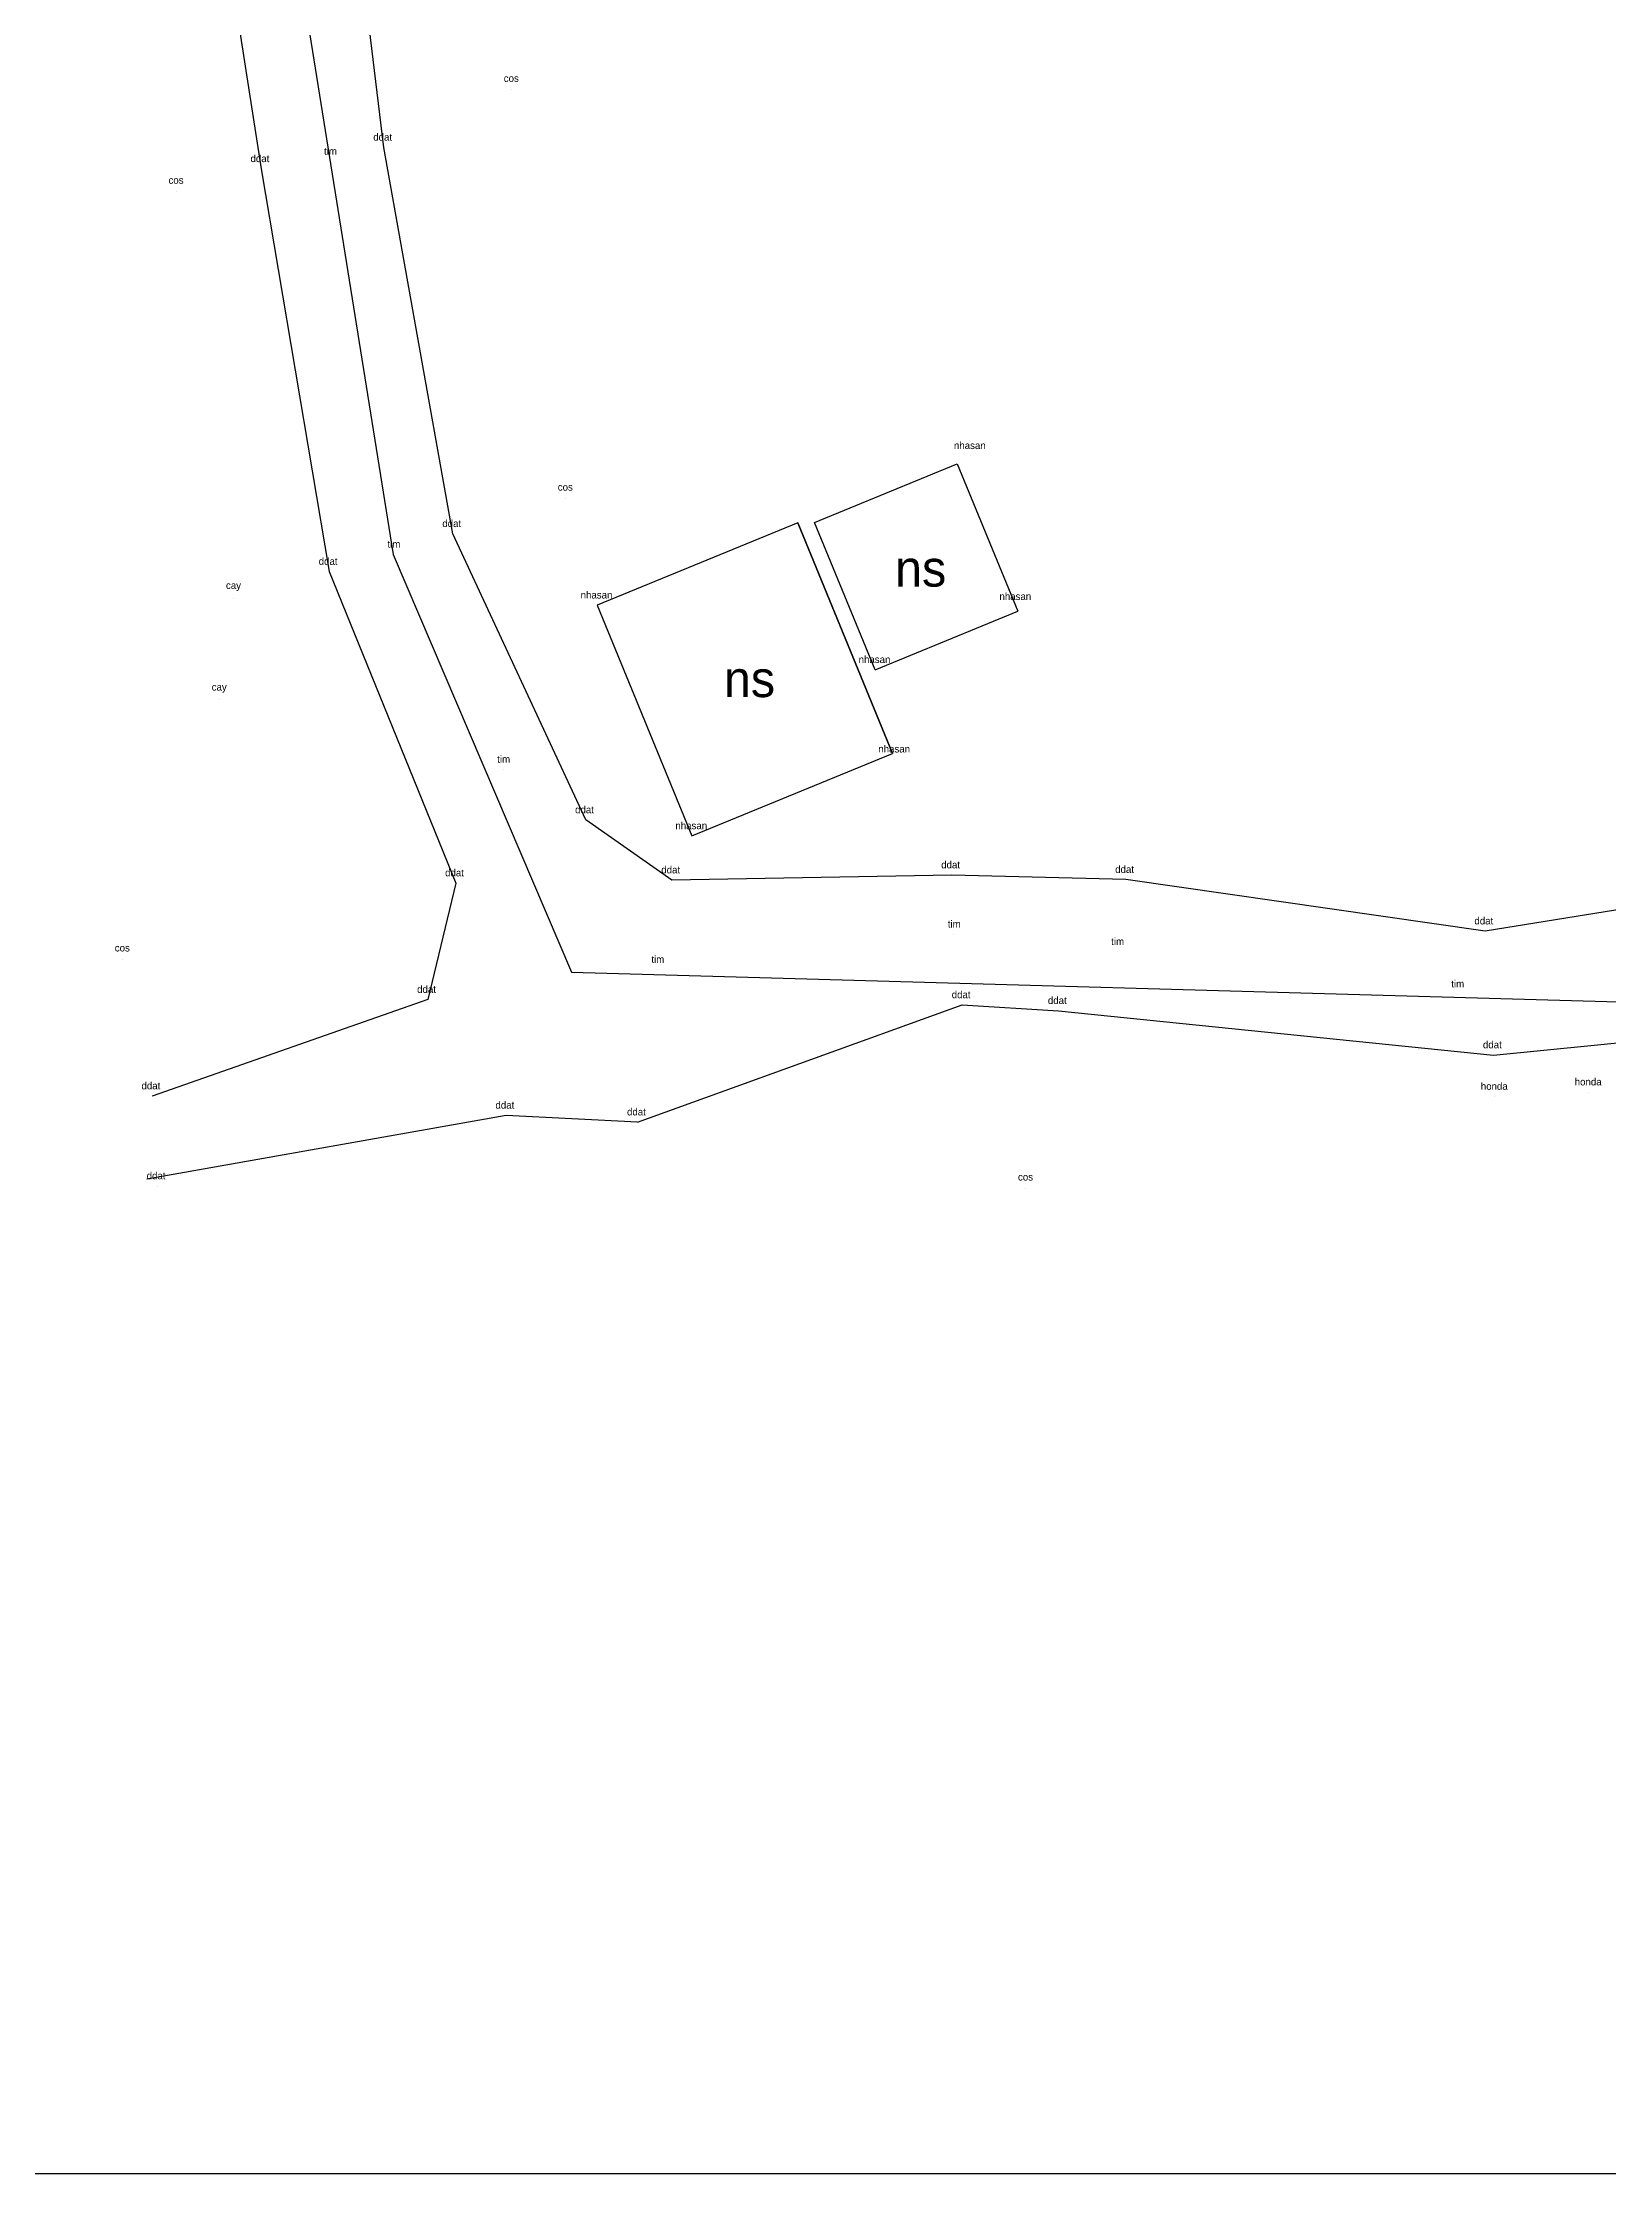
# Model space of a CAD drawing. Extents: x 543979 to 544300, y 1852451 to 1852854.
# Drawn here: x 544139.5 to 544182.7, y 1852450.5 to 1852509.4 of the extents above; entities that cross this region are included whole.
import ezdxf

# ---------------------------------------------------------------- set-up
doc = ezdxf.new("R2010")
doc.units = 0
for name, color, linetype in [('Level 2', 7, 'Continuous'), ('Level 4', 7, 'Continuous'), ('Level 5', 7, 'Continuous'), ('Level 7', 7, 'Continuous'), ('Level 8', 7, 'Continuous')]:
    doc.layers.add(name, color=color, linetype=linetype)

# ---------------------------------------------------------------- blocks, each defined once
blk = doc.blocks.new('POINT_DISPLAY')
blk.add_line((0, 0), (0, 0))

msp = doc.modelspace()

# ---------------------------------------------------------------- linework, layer by layer
at = {"layer": 'Level 5'}
for points in [[(544086.99, 1852679.706), (544086.865, 1852673.264), (544085.334, 1852664.356), (544081.631, 1852654.677), (544076.716, 1852641.615), (544075.267, 1852631.518), (544078.361, 1852624.005), (544082.573, 1852619.123), (544089.44, 1852613.551), (544107.451, 1852605.681), (544112.079, 1852601.613), (544115.612, 1852598.145), (544119.354, 1852592.609), (544122.199, 1852586.149), (544127.719, 1852573.052), (544132.782, 1852556.672), (544136.515, 1852544.756), (544141.688, 1852527.406), (544143.525, 1852518.693), (544145.513, 1852505.918), (544147.397, 1852494.791), (544150.889, 1852486.186), (544150.116, 1852482.966), (544142.5, 1852480.301)], [(544230.847, 1852519.761), (544222.539, 1852509.599), (544213.954, 1852503.382), (544204.654, 1852497.035), (544194.495, 1852489.342), (544186.825, 1852486.062), (544179.329, 1852484.857), (544169.403, 1852486.28), (544164.596, 1852486.406), (544156.863, 1852486.267), (544154.481, 1852487.929), (544150.813, 1852495.835), (544148.904, 1852506.51), (544147.388, 1852519.049), (544144.842, 1852528.309), (544140.106, 1852545.58), (544136.585, 1852558.152)], [(544155.916, 1852479.58), (544164.887, 1852482.819), (544167.544, 1852482.658), (544179.565, 1852481.435), (544186.428, 1852482.112), (544196.16, 1852486.458), (544206.914, 1852494.856), (544215.33, 1852501.068), (544224.183, 1852507.752), (544233.519, 1852517.516)], [(544155.916, 1852479.58), (544152.28, 1852479.768), (544142.351, 1852478.001)]]:
    msp.add_lwpolyline(points, dxfattribs=at)
at = {"layer": 'Level 7'}
msp.add_lwpolyline([(543978.615, 1852450.537), (544299.752, 1852450.537), (544299.752, 1852854.289), (543978.615, 1852854.289)], close=True, dxfattribs=at)
msp.add_lwpolyline([(544014.756, 1852829.494), (544020.876, 1852827.877), (544040.308, 1852830.369), (544053.319, 1852819.865), (544063.947, 1852802.356), (544064.766, 1852786.009), (544068.017, 1852758.742), (544058.393, 1852727.963), (544062.501, 1852716.249), (544077.428, 1852701.777), (544095.147, 1852681.016), (544073.17, 1852629.92), (544090.541, 1852615.132), (544108.662, 1852607.09), (544129.138, 1852583.378), (544138.466, 1852545.04), (544145.359, 1852518.958), (544149.164, 1852495.265), (544154.088, 1852483.728), (544194.45, 1852482.573), (544232.183, 1852518.639)], dxfattribs=at)
at = {"layer": 'Level 8'}
for points in [[(544162.475, 1852492.078), (544160.804, 1852496.148), (544164.748, 1852497.767), (544166.419, 1852493.697)], [(544160.344, 1852496.141), (544154.794, 1852493.862), (544157.412, 1852487.487), (544162.962, 1852489.766), (544160.344, 1852496.141)], [(544160.344, 1852496.141), (544162.962, 1852489.766)], [(544154.794, 1852493.862), (544157.412, 1852487.487)], [(544162.475, 1852492.078), (544166.419, 1852493.697)]]:
    msp.add_lwpolyline(points, dxfattribs=at)

# ---------------------------------------------------------------- block references
at = {"layer": 'Level 2', "xscale": 0.1, "yscale": 0.10000000000000002}
for p in [(544152.431, 1852508.101), (544148.904, 1852506.51), (544145.513, 1852505.918), (544147.411, 1852506.12), (544143.167, 1852505.286), (544165.108, 1852497.99), (544153.923, 1852496.807), (544150.813, 1852495.835), (544149.164, 1852495.265), (544147.397, 1852494.791), (544144.754, 1852494.059), (544154.794, 1852493.862), (544166.366, 1852493.82), (544162.475, 1852492.078), (544144.36, 1852491.25), (544152.197, 1852489.323), (544163.018, 1852489.608), (544154.481, 1852487.929), (544157.412, 1852487.487), (544156.863, 1852486.267), (544164.596, 1852486.406), (544169.403, 1852486.28), (544150.889, 1852486.186), (544164.646, 1852484.769), (544179.329, 1852484.857), (544141.683, 1852484.077), (544169.161, 1852484.286), (544156.456, 1852483.792), (544150.116, 1852482.966), (544164.887, 1852482.819), (544178.557, 1852483.117), (544167.544, 1852482.658), (544179.565, 1852481.435), (544182.181, 1852480.409), (544142.5, 1852480.301), (544152.28, 1852479.768), (544179.586, 1852480.288), (544155.916, 1852479.58), (544142.644, 1852477.815), (544166.638, 1852477.748)]:
    msp.add_blockref('POINT_DISPLAY', p, dxfattribs=at)

# ---------------------------------------------------------------- texts
at = {"layer": 'Level 4'}
for s, p in [('cos', (544152.218, 1852508.32)), ('ddat', (544148.611, 1852506.696)), ('ddat', (544145.22, 1852506.104)), ('tim', (544147.251, 1852506.306)), ('cos', (544142.954, 1852505.505)), ('nhasan', (544164.655, 1852498.176)), ('cos', (544153.71, 1852497.026)), ('tim', (544149.004, 1852495.451)), ('ddat', (544150.52, 1852496.021)), ('ddat', (544147.104, 1852494.977)), ('cay', (544144.541, 1852494.312)), ('nhasan', (544154.341, 1852494.048)), ('nhasan', (544165.913, 1852494.006)), ('nhasan', (544162.022, 1852492.264)), ('cay', (544144.147, 1852491.503)), ('nhasan', (544162.565, 1852489.794)), ('tim', (544152.037, 1852489.509)), ('ddat', (544154.188, 1852488.115)), ('nhasan', (544156.959, 1852487.673)), ('ddat', (544150.596, 1852486.372)), ('ddat', (544156.57, 1852486.453)), ('ddat', (544164.303, 1852486.592)), ('ddat', (544169.11, 1852486.466)), ('tim', (544164.486, 1852484.955)), ('ddat', (544179.036, 1852485.043)), ('tim', (544169.001, 1852484.472)), ('cos', (544141.47, 1852484.296)), ('tim', (544156.296, 1852483.978)), ('ddat', (544149.823, 1852483.152)), ('tim', (544178.397, 1852483.303)), ('ddat', (544164.594, 1852483.005)), ('ddat', (544167.251, 1852482.844)), ('ddat', (544179.272, 1852481.621)), ('ddat', (544142.207, 1852480.487)), ('honda', (544179.213, 1852480.474)), ('honda', (544181.808, 1852480.595)), ('ddat', (544151.987, 1852479.954)), ('ddat', (544155.623, 1852479.766)), ('ddat', (544142.351, 1852478.001)), ('cos', (544166.425, 1852477.967))]:
    msp.add_text(s, height=0.2, dxfattribs=at).set_placement(p)
at = {"layer": 'Level 7'}
for p in [(544163.03, 1852494.376), (544158.301, 1852491.324)]:
    msp.add_text('ns', height=1, dxfattribs=at).set_placement(p)

doc.saveas('drawing.dxf')
